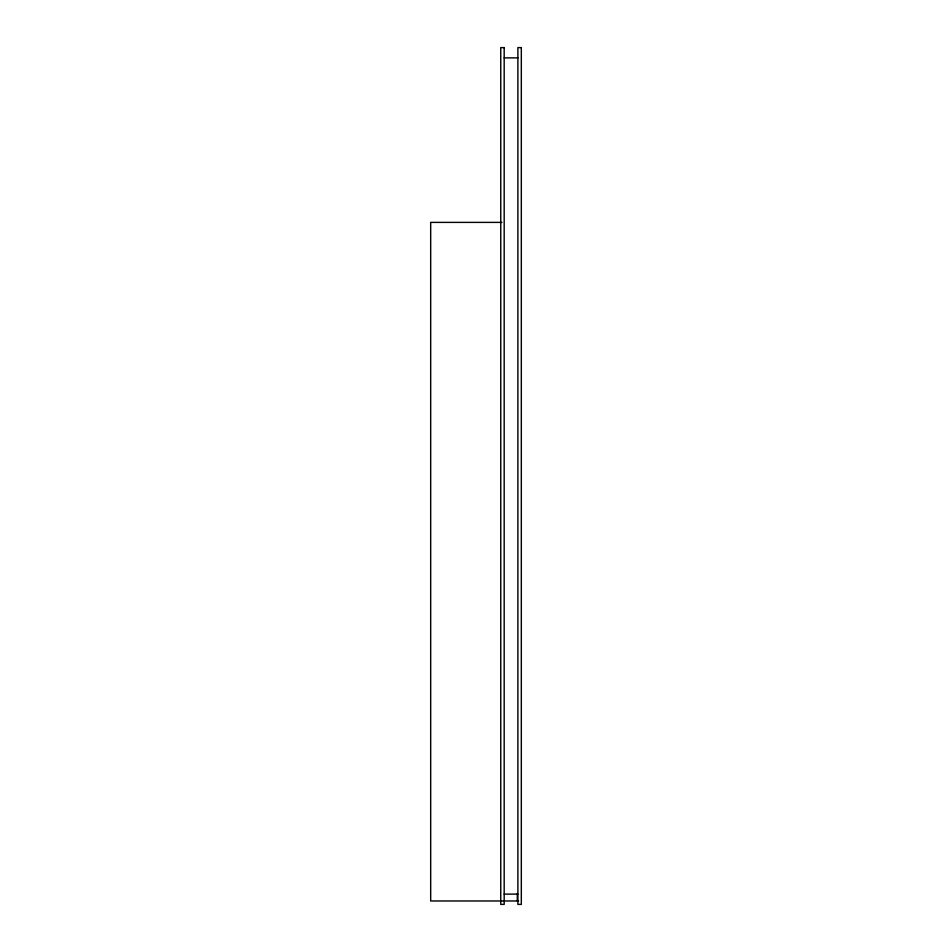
<?xml version="1.0" encoding="UTF-8"?>
<svg xmlns="http://www.w3.org/2000/svg" width="952" height="952" viewBox="0 0 952 952"><rect width="100%" height="100%" fill="white"/><g stroke="black" fill="none" stroke-linecap="round" stroke-linejoin="round"><path stroke-width="1.43" d="M504.179 57.882L517.888 57.882M501.918 222.387L430.685 222.387L430.685 900.973L518.626 900.973M504.179 894.118L517.888 894.118M517.305 893.547L517.305 900.973M504.179 47.6L500.752 47.6L500.752 904.4L504.179 904.4L504.179 47.6M521.315 47.6L517.888 47.6L517.888 904.4L521.315 904.4L521.315 47.6"/></g></svg>
